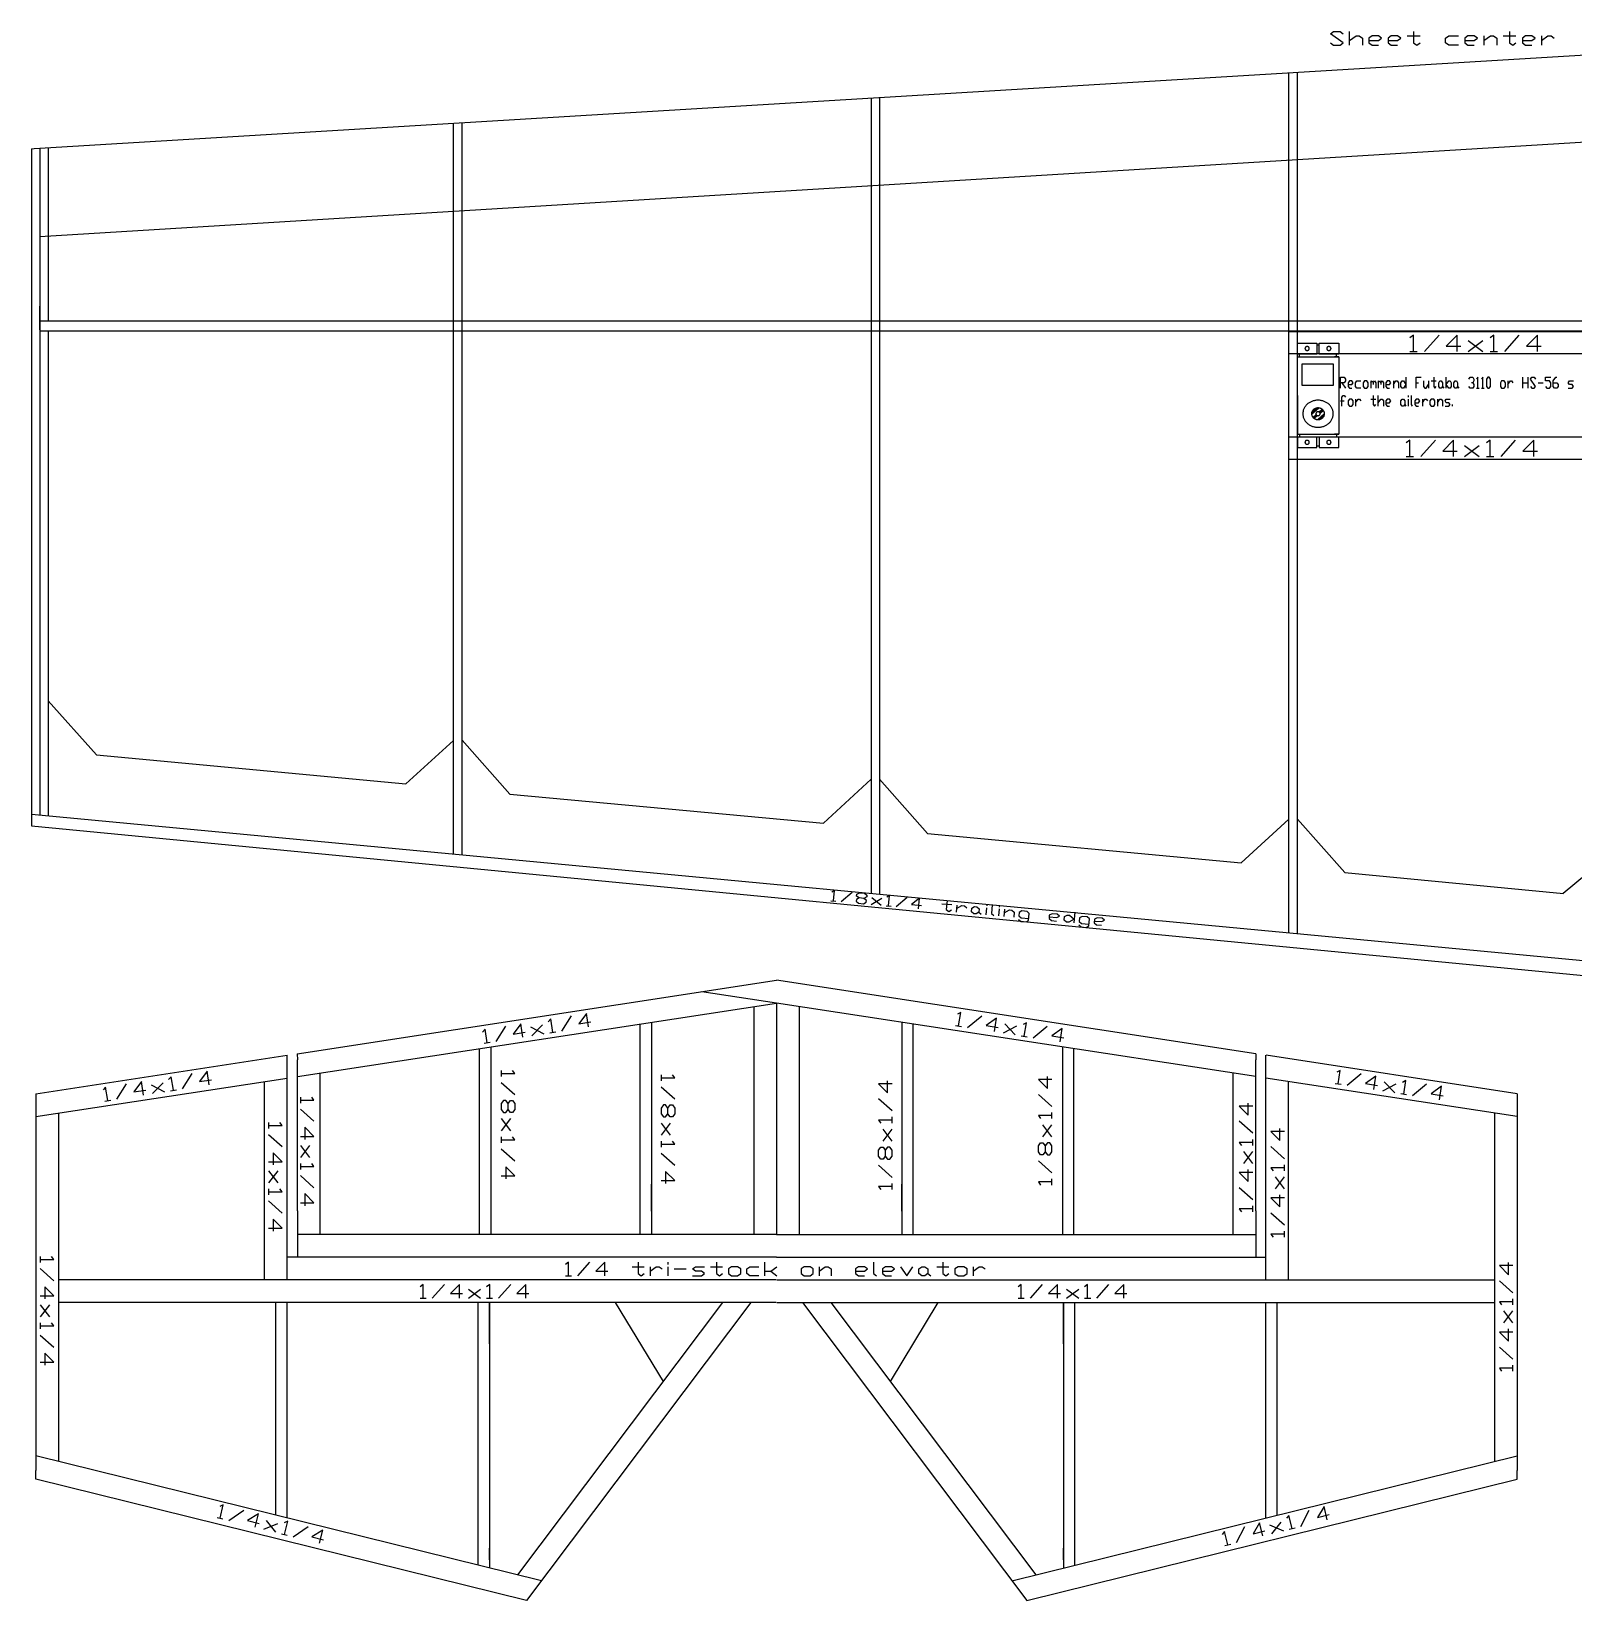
# Model space of a CAD drawing. Extents: x 0.4 to 69.6, y 0 to 36.6.
# Drawn here: x 0.67 to 17.68, y 9.6 to 26.92 of the extents above; entities that cross this region are included whole.
import ezdxf

# ---------------------------------------------------------------- set-up
doc = ezdxf.new("R2010")
doc.units = 0
doc.layers.get('0').update_dxf_attribs({"linetype": 'CONTINUOUS'})
doc.layers.add('LAYER1', color=7, linetype='CONTINUOUS')

msp = doc.modelspace()

# ---------------------------------------------------------------- linework, layer by layer
at = {"color": 7, "linetype": 'CONTINUOUS'}
for p, q in [((0.702, 25.622, 0), (18.155, 26.679, 0)), ((14.543, 19.763, 0), (14.543, 26.46, 0)), ((14.636, 19.763, 0), (14.636, 26.466, 0)), ((9.934, 26.181, 0), (9.934, 19.763, 0)), ((10.027, 26.187, 0), (10.027, 19.763, 0)), ((5.329, 17.839, 0), (5.329, 25.902, 0)), ((5.422, 17.83, 0), (5.422, 25.907, 0)), ((0.765, 25.625, 0), (0.765, 18.269, 0)), ((0.766, 24.653, 0), (18.765, 25.755, 0)), ((0.856, 25.631, 0), (0.856, 23.721, 0)), ((0.672, 25.62, 0), (0.702, 25.622, 0)), ((0.672, 25.62, 0), (0.672, 18.151, 0)), ((0.766, 23.621, 0), (0.766, 23.882, 0)), ((0.766, 23.721, 0), (18.766, 23.721, 0)), ((18.765, 23.608, 0), (0.766, 23.608, 0)), ((0.858, 23.608, 0), (0.858, 18.261, 0)), ((9.934, 23.607, 0), (9.934, 17.404, 0)), ((10.027, 23.607, 0), (10.027, 17.395, 0)), ((14.543, 16.969, 0), (14.543, 23.608, 0)), ((14.636, 16.963, 0), (14.636, 23.608, 0)), ((14.637, 23.475, 0), (14.852, 23.475, 0)), ((14.637, 23.358, 0), (14.637, 23.475, 0)), ((14.852, 23.475, 0), (14.852, 23.358, 0)), ((14.852, 23.456, 0), (14.877, 23.456, 0)), ((14.877, 23.475, 0), (15.092, 23.475, 0)), ((14.877, 23.358, 0), (14.877, 23.475, 0)), ((15.092, 23.475, 0), (15.092, 23.358, 0)), ((14.637, 23.358, 0), (14.852, 23.358, 0)), ((14.637, 23.326, 0), (15.092, 23.326, 0)), ((14.637, 22.899, 0), (14.637, 23.326, 0)), ((14.637, 23.326, 0), (14.685, 23.326, 0)), ((14.661, 23.326, 0), (14.661, 23.358, 0)), ((15.035, 23.243, 0), (14.687, 23.243, 0)), ((14.687, 23.243, 0), (14.687, 23.013, 0)), ((14.877, 23.358, 0), (15.092, 23.358, 0)), ((15.035, 23.013, 0), (15.035, 23.243, 0)), ((15.092, 23.326, 0), (15.044, 23.326, 0)), ((15.068, 23.326, 0), (15.068, 23.358, 0)), ((15.092, 23.326, 0), (15.092, 22.473, 0)), ((14.637, 22.899, 0), (14.637, 22.473, 0)), ((14.687, 23.013, 0), (15.035, 23.013, 0)), ((14.637, 22.473, 0), (15.092, 22.473, 0)), ((14.637, 22.473, 0), (14.685, 22.473, 0)), ((14.637, 22.473, 0), (15.092, 22.473, 0)), ((14.637, 22.441, 0), (14.852, 22.441, 0)), ((14.637, 22.441, 0), (14.637, 22.323, 0)), ((14.661, 22.473, 0), (14.661, 22.441, 0)), ((14.852, 22.323, 0), (14.852, 22.441, 0)), ((14.852, 22.343, 0), (14.877, 22.343, 0)), ((14.877, 22.441, 0), (15.092, 22.441, 0)), ((14.877, 22.441, 0), (14.877, 22.323, 0)), ((15.092, 22.473, 0), (15.044, 22.473, 0)), ((15.068, 22.473, 0), (15.068, 22.441, 0)), ((15.092, 22.323, 0), (15.092, 22.441, 0)), ((14.637, 22.323, 0), (14.852, 22.323, 0)), ((14.877, 22.323, 0), (15.092, 22.323, 0)), ((0.858, 19.53, 0), (1.391, 18.932, 0)), ((5.329, 19.092, 0), (4.802, 18.613, 0)), ((5.422, 19.095, 0), (5.949, 18.501, 0)), ((1.391, 18.932, 0), (4.802, 18.613, 0)), ((9.934, 18.665, 0), (9.408, 18.179, 0)), ((10.027, 18.665, 0), (10.555, 18.066, 0)), ((5.949, 18.501, 0), (9.408, 18.179, 0)), ((0.672, 18.278, 0), (18.765, 16.571, 0)), ((0.672, 18.278, 0), (0.672, 18.151, 0)), ((14.543, 18.224, 0), (14.015, 17.741, 0)), ((14.636, 18.224, 0), (15.161, 17.634, 0)), ((0.672, 18.151, 0), (18.765, 16.405, 0)), ((10.555, 18.066, 0), (14.015, 17.741, 0)), ((18.151, 17.89, 0), (17.567, 17.404, 0)), ((15.161, 17.634, 0), (17.571, 17.405, 0)), ((3.605, 15.634, 0), (8.892, 16.446, 0)), ((8.892, 16.193), (8.069, 16.319)), ((14.178, 15.634, 0), (8.892, 16.446, 0)), ((3.606, 15.385), (8.892, 16.193)), ((8.642, 16.154), (8.642, 13.64)), ((14.178, 15.385), (8.892, 16.193)), ((8.892, 16.193), (8.892, 13.64)), ((9.142, 16.154), (9.142, 13.64)), ((7.387, 13.64, 0), (7.387, 15.962, 0)), ((7.387, 15.826, 0), (7.387, 15.944, 0)), ((7.512, 15.981, 0), (7.512, 13.64, 0)), ((7.512, 15.944, 0), (7.512, 15.826, 0)), ((10.272, 15.981, 0), (10.272, 13.64, 0)), ((10.272, 15.944, 0), (10.272, 15.826, 0)), ((10.397, 13.64, 0), (10.397, 15.962, 0)), ((10.397, 15.826, 0), (10.397, 15.944, 0)), ((0.722, 15.195, 0), (3.492, 15.621, 0)), ((3.494, 15.462, 0), (3.494, 15.621, 0)), ((3.605, 15.634, 0), (3.606, 15.568, 0)), ((5.615, 13.64, 0), (5.615, 15.69, 0)), ((5.615, 15.554, 0), (5.615, 15.682, 0)), ((5.74, 15.709, 0), (5.74, 13.64, 0)), ((5.74, 15.682, 0), (5.74, 15.55, 0)), ((12.044, 15.709, 0), (12.044, 13.64, 0)), ((12.044, 15.682, 0), (12.044, 15.55, 0)), ((12.169, 13.64, 0), (12.169, 15.69, 0)), ((12.169, 15.554, 0), (12.169, 15.682, 0)), ((14.178, 15.634, 0), (14.178, 15.568, 0)), ((14.29, 15.462, 0), (14.29, 15.621, 0)), ((17.062, 15.195, 0), (14.291, 15.621, 0)), ((3.494, 13.14), (3.494, 15.462, 0)), ((3.606, 13.904, 0), (3.606, 15.568, 0)), ((3.606, 15.423, 0), (3.606, 15.423, 0)), ((3.606, 15.423, 0), (3.606, 15.423, 0)), ((3.606, 15.423, 0), (3.606, 15.423, 0)), ((3.856, 13.647), (3.856, 15.423)), ((13.928, 13.647), (13.928, 15.423)), ((14.178, 13.904, 0), (14.178, 15.568, 0)), ((14.178, 15.423, 0), (14.178, 15.423, 0)), ((14.178, 15.423, 0), (14.178, 15.423, 0)), ((14.178, 15.423, 0), (14.178, 15.423, 0)), ((14.29, 13.14), (14.29, 15.462, 0)), ((0.722, 14.942), (3.494, 15.368)), ((3.244, 13.14), (3.244, 15.33)), ((17.062, 14.942), (14.29, 15.368)), ((14.54, 13.14), (14.54, 15.33)), ((0.722, 15.195), (0.722, 15.106)), ((0.722, 15.106, 0), (0.722, 11.036, 0)), ((17.062, 15.195), (17.062, 15.106)), ((17.062, 15.106, 0), (17.062, 11.036, 0)), ((0.972, 14.981), (0.972, 11.139)), ((16.812, 14.981), (16.812, 11.139)), ((5.615, 13.91, 0), (5.615, 14.193, 0)), ((7.387, 13.9, 0), (7.387, 14.193, 0)), ((7.512, 13.9, 0), (7.512, 14.195, 0)), ((10.272, 13.9, 0), (10.272, 14.195, 0)), ((10.397, 13.9, 0), (10.397, 14.193, 0)), ((12.169, 13.91, 0), (12.169, 14.193, 0)), ((3.606, 13.904, 0), (3.606, 13.39, 0)), ((14.178, 13.904, 0), (14.178, 13.39, 0)), ((8.892, 13.64), (3.606, 13.64)), ((7.512, 13.64, 0), (7.387, 13.64, 0)), ((8.892, 13.64), (14.178, 13.64)), ((10.272, 13.64, 0), (10.397, 13.64, 0)), ((3.606, 13.39), (3.494, 13.39)), ((8.892, 13.39), (3.606, 13.39, 0)), ((8.892, 13.39), (14.178, 13.39, 0)), ((14.178, 13.39), (14.29, 13.39)), ((8.888, 13.14, 0), (0.972, 13.14, 0)), ((8.896, 13.14, 0), (16.812, 13.14, 0)), ((8.888, 12.89, 0), (0.972, 12.89, 0)), ((3.369, 10.545), (3.369, 12.89)), ((3.494, 10.514, 0), (3.494, 12.89)), ((5.6, 9.992, 0), (5.6, 12.89, 0)), ((5.6, 12.883, 0), (5.6, 12.883, 0)), ((5.6, 12.883, 0), (5.6, 12.883, 0)), ((5.6, 12.883, 0), (5.6, 12.883, 0)), ((5.725, 12.89, 0), (5.725, 9.961, 0)), ((5.725, 12.435, 0), (5.725, 12.883, 0)), ((8.294, 12.89), (6.033, 9.885)), ((8.606, 12.89, 0), (6.133, 9.602, 0)), ((7.113, 12.89), (7.639, 12.019)), ((8.896, 12.89, 0), (16.812, 12.89, 0)), ((9.177, 12.89, 0), (11.651, 9.602, 0)), ((9.49, 12.89), (11.751, 9.885)), ((10.671, 12.89), (10.145, 12.019)), ((12.058, 12.89, 0), (12.058, 9.961, 0)), ((12.058, 12.435, 0), (12.058, 12.883, 0)), ((12.183, 9.992, 0), (12.183, 12.89, 0)), ((12.183, 12.883, 0), (12.183, 12.883, 0)), ((12.183, 12.883, 0), (12.183, 12.883, 0)), ((12.183, 12.883, 0), (12.183, 12.883, 0)), ((14.29, 10.514, 0), (14.29, 12.89)), ((14.415, 10.545), (14.415, 12.89)), ((6.297, 9.82), (0.722, 11.201)), ((11.487, 9.82), (17.062, 11.201)), ((0.722, 10.943, 0), (0.722, 11.036, 0)), ((6.133, 9.602, 0), (0.722, 10.943, 0)), ((11.651, 9.602, 0), (17.062, 10.943, 0)), ((17.062, 10.943, 0), (17.062, 11.036, 0)), ((5.6, 10.053, 0), (5.6, 10.179, 0)), ((5.725, 10.053, 0), (5.725, 10.182, 0)), ((12.058, 10.053, 0), (12.058, 10.182, 0)), ((12.183, 10.053, 0), (12.183, 10.179, 0))]:
    msp.add_line(p, q, dxfattribs=at)
at = {"linetype": 'BYBLOCK', "flags": 128}
for points in [[(15.001, 26.79), (15.036, 26.765), (15.107, 26.765), (15.142, 26.79), (15.001, 26.89), (15.036, 26.915), (15.107, 26.915), (15.142, 26.89)], [(15.213, 26.765), (15.213, 26.915)], [(15.213, 26.815), (15.283, 26.865), (15.318, 26.865), (15.354, 26.84), (15.354, 26.765)], [(15.424, 26.815), (15.53, 26.815), (15.565, 26.84), (15.53, 26.865), (15.46, 26.865), (15.424, 26.84), (15.424, 26.79), (15.46, 26.765), (15.53, 26.765)], [(15.636, 26.815), (15.742, 26.815), (15.777, 26.84), (15.742, 26.865), (15.671, 26.865), (15.636, 26.84), (15.636, 26.79), (15.671, 26.765), (15.742, 26.765)], [(15.848, 26.865), (15.989, 26.865)], [(15.918, 26.915), (15.918, 26.79), (15.953, 26.765), (15.989, 26.79)], [(16.412, 26.765), (16.306, 26.765), (16.271, 26.79), (16.271, 26.84), (16.306, 26.865), (16.412, 26.865)], [(16.483, 26.815), (16.588, 26.815), (16.624, 26.84), (16.588, 26.865), (16.518, 26.865), (16.483, 26.84), (16.483, 26.79), (16.518, 26.765), (16.588, 26.765)], [(16.694, 26.865), (16.694, 26.765)], [(16.694, 26.815), (16.765, 26.865), (16.8, 26.865), (16.835, 26.84), (16.835, 26.765)], [(16.906, 26.865), (17.047, 26.865)], [(16.976, 26.915), (16.976, 26.79), (17.012, 26.765), (17.047, 26.79)], [(17.118, 26.815), (17.223, 26.815), (17.259, 26.84), (17.223, 26.865), (17.153, 26.865), (17.118, 26.84), (17.118, 26.79), (17.153, 26.765), (17.223, 26.765)], [(17.329, 26.865), (17.329, 26.765)], [(17.329, 26.815), (17.4, 26.865), (17.435, 26.865), (17.47, 26.84)], [(15.917, 23.383), (15.917, 23.565), (15.877, 23.534)], [(16.038, 23.383), (16.199, 23.565)], [(16.4, 23.383), (16.4, 23.565), (16.279, 23.444), (16.44, 23.444)], [(16.803, 23.383), (16.803, 23.565), (16.762, 23.534)], [(16.923, 23.383), (17.084, 23.565)], [(17.285, 23.383), (17.285, 23.565), (17.165, 23.444), (17.326, 23.444)], [(15.877, 23.383), (15.958, 23.383)], [(16.521, 23.504), (16.682, 23.383)], [(16.521, 23.383), (16.682, 23.504)], [(16.762, 23.383), (16.843, 23.383)], [(15.113, 22.979), (15.113, 23.099), (15.154, 23.099), (15.168, 23.079), (15.168, 23.059), (15.154, 23.039), (15.113, 23.039)], [(15.127, 23.039), (15.168, 22.979)], [(15.196, 23.019), (15.238, 23.019), (15.251, 23.039), (15.238, 23.059), (15.21, 23.059), (15.196, 23.039), (15.196, 22.999), (15.21, 22.979), (15.238, 22.979)], [(15.335, 22.979), (15.293, 22.979), (15.279, 22.999), (15.279, 23.039), (15.293, 23.059), (15.335, 23.059)], [(15.376, 22.979), (15.404, 22.979), (15.418, 22.999), (15.418, 23.039), (15.404, 23.059), (15.376, 23.059), (15.363, 23.039), (15.363, 22.999), (15.376, 22.979)], [(15.446, 23.059), (15.446, 22.979)], [(15.446, 23.039), (15.46, 23.059), (15.474, 23.039), (15.474, 23.019)], [(15.474, 23.039), (15.487, 23.059), (15.501, 23.039), (15.501, 22.979)], [(15.529, 23.059), (15.529, 22.979)], [(15.529, 23.039), (15.543, 23.059), (15.557, 23.039), (15.557, 23.019)], [(15.557, 23.039), (15.571, 23.059), (15.585, 23.039), (15.585, 22.979)], [(15.612, 23.019), (15.654, 23.019), (15.668, 23.039), (15.654, 23.059), (15.626, 23.059), (15.612, 23.039), (15.612, 22.999), (15.626, 22.979), (15.654, 22.979)], [(15.696, 23.059), (15.696, 22.979)], [(15.696, 23.019), (15.723, 23.059), (15.737, 23.059), (15.751, 23.039), (15.751, 22.979)], [(15.834, 23.019), (15.807, 22.979), (15.793, 22.979), (15.779, 22.999), (15.779, 23.039), (15.793, 23.059), (15.807, 23.059), (15.834, 23.019)], [(15.834, 23.099), (15.834, 22.979)], [(15.946, 22.979), (15.946, 23.099), (16.001, 23.099)], [(15.946, 23.039), (15.973, 23.039)], [(16.029, 23.059), (16.029, 22.999), (16.043, 22.979), (16.057, 22.979), (16.084, 23.019)], [(16.084, 23.059), (16.084, 22.979)], [(16.112, 23.059), (16.168, 23.059)], [(16.14, 23.099), (16.14, 22.999), (16.154, 22.979), (16.168, 22.999)], [(16.237, 22.999), (16.223, 22.979), (16.209, 22.979), (16.195, 22.999), (16.195, 23.039), (16.209, 23.059), (16.223, 23.059), (16.237, 23.039), (16.237, 22.999), (16.251, 22.979)], [(16.279, 22.979), (16.279, 23.099)], [(16.279, 23.019), (16.306, 23.059), (16.32, 23.059), (16.334, 23.039), (16.334, 22.999), (16.32, 22.979), (16.306, 22.979), (16.279, 23.019)], [(16.404, 22.999), (16.39, 22.979), (16.376, 22.979), (16.362, 22.999), (16.362, 23.039), (16.376, 23.059), (16.39, 23.059), (16.404, 23.039), (16.404, 22.999), (16.417, 22.979)], [(16.529, 23.079), (16.542, 23.099), (16.57, 23.099), (16.584, 23.079), (16.584, 23.059), (16.57, 23.039), (16.556, 23.039)], [(16.57, 23.039), (16.584, 23.019), (16.584, 22.999), (16.57, 22.979), (16.542, 22.979), (16.529, 22.999)], [(16.626, 22.979), (16.626, 23.099), (16.612, 23.079)], [(16.681, 22.979), (16.681, 23.099), (16.667, 23.079)], [(16.737, 22.979), (16.751, 22.979), (16.765, 22.999), (16.765, 23.079), (16.751, 23.099), (16.737, 23.099), (16.723, 23.079), (16.723, 22.999), (16.737, 22.979)], [(16.889, 22.979), (16.917, 22.979), (16.931, 22.999), (16.931, 23.039), (16.917, 23.059), (16.889, 23.059), (16.876, 23.039), (16.876, 22.999), (16.889, 22.979)], [(16.959, 23.059), (16.959, 22.979)], [(16.959, 23.019), (16.987, 23.059), (17, 23.059), (17.014, 23.039)], [(17.125, 22.979), (17.125, 23.099)], [(17.125, 23.039), (17.181, 23.039)], [(17.181, 22.979), (17.181, 23.099)], [(17.209, 22.999), (17.223, 22.979), (17.25, 22.979), (17.264, 22.999), (17.209, 23.079), (17.223, 23.099), (17.25, 23.099), (17.264, 23.079)], [(17.292, 23.039), (17.348, 23.039)], [(17.375, 22.999), (17.389, 22.979), (17.417, 22.979), (17.431, 22.999), (17.431, 23.039), (17.417, 23.059), (17.375, 23.059), (17.375, 23.099), (17.431, 23.099)], [(17.459, 23.039), (17.5, 23.039), (17.514, 23.019), (17.514, 22.999), (17.5, 22.979), (17.472, 22.979), (17.459, 22.999), (17.459, 23.059), (17.486, 23.099), (17.5, 23.099)], [(17.625, 22.979), (17.667, 22.979), (17.681, 22.999), (17.667, 23.019), (17.639, 23.019), (17.625, 23.039), (17.639, 23.059), (17.681, 23.059)], [(15.127, 22.779), (15.127, 22.879), (15.14, 22.899), (15.154, 22.899), (15.168, 22.879)], [(15.21, 22.779), (15.238, 22.779), (15.251, 22.799), (15.251, 22.839), (15.238, 22.859), (15.21, 22.859), (15.196, 22.839), (15.196, 22.799), (15.21, 22.779)], [(15.279, 22.859), (15.279, 22.779)], [(15.279, 22.819), (15.307, 22.859), (15.321, 22.859), (15.335, 22.839)], [(15.446, 22.859), (15.501, 22.859)], [(15.474, 22.899), (15.474, 22.799), (15.487, 22.779), (15.501, 22.799)], [(15.529, 22.779), (15.529, 22.899)], [(15.529, 22.819), (15.557, 22.859), (15.571, 22.859), (15.585, 22.839), (15.585, 22.779)], [(15.612, 22.819), (15.654, 22.819), (15.668, 22.839), (15.654, 22.859), (15.626, 22.859), (15.612, 22.839), (15.612, 22.799), (15.626, 22.779), (15.654, 22.779)], [(15.821, 22.799), (15.807, 22.779), (15.793, 22.779), (15.779, 22.799), (15.779, 22.839), (15.793, 22.859), (15.807, 22.859), (15.821, 22.839), (15.821, 22.799), (15.834, 22.779)], [(15.862, 22.879), (15.862, 22.899)], [(15.862, 22.779), (15.862, 22.859)], [(15.89, 22.899), (15.89, 22.799), (15.904, 22.779)], [(15.932, 22.819), (15.973, 22.819), (15.987, 22.839), (15.973, 22.859), (15.946, 22.859), (15.932, 22.839), (15.932, 22.799), (15.946, 22.779), (15.973, 22.779)], [(16.015, 22.859), (16.015, 22.779)], [(16.015, 22.819), (16.043, 22.859), (16.057, 22.859), (16.07, 22.839)], [(16.112, 22.779), (16.14, 22.779), (16.154, 22.799), (16.154, 22.839), (16.14, 22.859), (16.112, 22.859), (16.098, 22.839), (16.098, 22.799), (16.112, 22.779)], [(16.182, 22.859), (16.182, 22.779)], [(16.182, 22.819), (16.209, 22.859), (16.223, 22.859), (16.237, 22.839), (16.237, 22.779)], [(16.265, 22.779), (16.306, 22.779), (16.32, 22.799), (16.306, 22.819), (16.279, 22.819), (16.265, 22.839), (16.279, 22.859), (16.32, 22.859)], [(16.612, 22.979), (16.64, 22.979)], [(16.667, 22.979), (16.695, 22.979)], [(15.113, 22.839), (15.154, 22.839)], [(16.348, 22.779), (16.348, 22.799)], [(15.877, 22.224), (15.877, 22.405), (15.837, 22.375)], [(15.998, 22.224), (16.159, 22.405)], [(16.36, 22.224), (16.36, 22.405), (16.239, 22.284), (16.4, 22.284)], [(16.481, 22.345), (16.642, 22.224)], [(16.481, 22.224), (16.642, 22.345)], [(16.763, 22.224), (16.763, 22.405), (16.722, 22.375)], [(16.883, 22.224), (17.044, 22.405)], [(17.245, 22.224), (17.245, 22.405), (17.125, 22.284), (17.286, 22.284)], [(15.837, 22.224), (15.918, 22.224)], [(16.722, 22.224), (16.803, 22.224)], [(9.492, 17.324), (9.547, 17.319)], [(9.52, 17.321), (9.53, 17.437), (9.501, 17.42)], [(9.603, 17.314), (9.724, 17.42)], [(9.801, 17.354), (9.772, 17.337), (9.77, 17.318), (9.796, 17.296)], [(9.796, 17.296), (9.851, 17.291), (9.881, 17.308), (9.882, 17.327), (9.856, 17.349), (9.801, 17.354), (9.775, 17.376), (9.777, 17.395), (9.806, 17.412), (9.862, 17.407), (9.888, 17.385), (9.886, 17.366), (9.856, 17.349)], [(9.934, 17.284), (10.052, 17.351)], [(9.941, 17.361), (10.045, 17.274)], [(10.127, 17.266), (10.138, 17.382), (10.109, 17.365)], [(10.21, 17.259), (10.331, 17.365)], [(10.459, 17.236), (10.469, 17.352), (10.38, 17.282), (10.49, 17.272)], [(10.773, 17.325), (10.764, 17.228), (10.79, 17.206), (10.82, 17.223)], [(10.1, 17.269), (10.155, 17.264)], [(10.714, 17.291), (10.825, 17.281)], [(10.88, 17.276), (10.873, 17.199)], [(10.877, 17.237), (10.935, 17.271), (10.963, 17.269), (10.989, 17.247)], [(11.124, 17.196), (11.094, 17.179), (11.067, 17.181), (11.041, 17.203), (11.044, 17.242), (11.074, 17.259), (11.101, 17.256), (11.127, 17.234), (11.124, 17.196), (11.149, 17.174)], [(11.205, 17.169), (11.212, 17.246)], [(11.213, 17.266), (11.215, 17.285)], [(11.27, 17.28), (11.262, 17.183), (11.288, 17.161)], [(11.343, 17.156), (11.35, 17.234)], [(11.352, 17.253), (11.353, 17.272)], [(11.405, 17.229), (11.398, 17.151)], [(11.402, 17.19), (11.46, 17.224), (11.488, 17.221), (11.514, 17.199), (11.509, 17.141)], [(11.562, 17.117), (11.588, 17.095), (11.643, 17.09), (11.672, 17.107), (11.679, 17.184), (11.654, 17.206), (11.598, 17.211), (11.569, 17.194), (11.565, 17.156), (11.591, 17.134), (11.674, 17.126)], [(11.899, 17.145), (11.982, 17.138), (12.011, 17.154), (11.985, 17.176), (11.93, 17.181), (11.9, 17.164), (11.897, 17.126), (11.923, 17.104), (11.978, 17.099)], [(12.175, 17.12), (12.116, 17.086), (12.089, 17.089), (12.063, 17.111), (12.066, 17.149), (12.096, 17.166), (12.123, 17.164), (12.175, 17.12)], [(12.182, 17.197), (12.171, 17.081)], [(12.225, 17.057), (12.251, 17.035), (12.306, 17.03), (12.335, 17.047), (12.342, 17.124), (12.317, 17.146), (12.261, 17.151), (12.232, 17.134), (12.228, 17.096), (12.254, 17.074), (12.337, 17.066)], [(12.396, 17.1), (12.479, 17.093), (12.508, 17.109), (12.482, 17.131), (12.427, 17.136), (12.398, 17.119), (12.394, 17.081), (12.42, 17.059), (12.475, 17.054)], [(5.798, 15.772), (5.906, 15.941)], [(6.094, 15.819), (6.071, 15.967), (5.988, 15.853), (6.119, 15.873)], [(6.177, 15.933), (6.324, 15.855)], [(6.193, 15.834), (6.309, 15.954)], [(6.423, 15.87), (6.4, 16.019), (6.371, 15.989)], [(6.522, 15.886), (6.63, 16.055)], [(6.818, 15.932), (6.794, 16.081), (6.711, 15.966), (6.843, 15.987)], [(10.867, 15.948), (10.933, 15.938)], [(10.9, 15.943), (10.924, 16.091), (10.887, 16.072)], [(10.999, 15.927), (11.154, 16.055)], [(11.295, 15.881), (11.318, 16.029), (11.204, 15.946), (11.336, 15.925)], [(11.394, 15.865), (11.541, 15.943)], [(11.409, 15.964), (11.525, 15.845)], [(11.624, 15.829), (11.647, 15.977), (11.61, 15.958)], [(11.722, 15.813), (11.877, 15.941)], [(5.699, 15.757), (5.676, 15.905), (5.647, 15.875)], [(5.667, 15.751), (5.732, 15.762)], [(6.39, 15.865), (6.456, 15.876)], [(11.591, 15.834), (11.657, 15.824)], [(12.018, 15.767), (12.042, 15.915), (11.928, 15.832), (12.059, 15.811)], [(2.337, 15.247), (2.445, 15.416)], [(2.633, 15.294), (2.61, 15.442), (2.526, 15.328), (2.658, 15.349)], [(5.855, 15.452), (5.855, 15.386)], [(5.855, 15.419), (6.005, 15.419), (5.98, 15.452)], [(15.085, 15.304), (15.108, 15.452), (15.072, 15.433)], [(15.184, 15.289), (15.339, 15.416)], [(1.515, 15.118), (1.491, 15.266), (1.462, 15.236)], [(1.613, 15.134), (1.722, 15.302)], [(1.909, 15.18), (1.886, 15.328), (1.803, 15.214), (1.934, 15.235)], [(1.992, 15.294), (2.14, 15.216)], [(2.008, 15.196), (2.124, 15.315)], [(2.238, 15.232), (2.215, 15.38), (2.186, 15.35)], [(2.205, 15.227), (2.271, 15.237)], [(5.855, 15.319), (6.005, 15.186)], [(7.618, 15.404), (7.618, 15.337)], [(7.618, 15.37), (7.768, 15.37), (7.743, 15.404)], [(7.618, 15.27), (7.768, 15.137)], [(10.166, 15.304), (10.016, 15.304), (10.116, 15.204), (10.116, 15.337)], [(11.929, 15.352), (11.779, 15.352), (11.879, 15.253), (11.879, 15.386)], [(15.052, 15.309), (15.118, 15.299)], [(15.48, 15.242), (15.503, 15.39), (15.389, 15.307), (15.52, 15.286)], [(15.578, 15.227), (15.725, 15.305)], [(15.594, 15.325), (15.71, 15.206)], [(15.809, 15.19), (15.832, 15.339), (15.795, 15.319)], [(15.907, 15.175), (16.062, 15.302)], [(16.203, 15.128), (16.227, 15.277), (16.112, 15.193), (16.244, 15.173)], [(1.482, 15.113), (1.548, 15.123)], [(3.639, 15.157), (3.639, 15.091)], [(3.639, 15.124), (3.789, 15.124), (3.764, 15.157)], [(5.855, 15.086), (5.855, 15.02), (5.88, 14.986), (5.905, 14.986), (5.93, 15.02), (5.93, 15.086), (5.955, 15.119), (5.98, 15.119), (6.005, 15.086), (6.005, 15.02), (5.98, 14.986), (5.955, 14.986), (5.93, 15.02)], [(5.93, 15.086), (5.905, 15.119), (5.88, 15.119), (5.855, 15.086)], [(7.618, 15.037), (7.618, 14.971), (7.643, 14.938), (7.668, 14.938), (7.693, 14.971), (7.693, 15.037), (7.718, 15.071), (7.743, 15.071), (7.768, 15.037), (7.768, 14.971), (7.743, 14.938), (7.718, 14.938), (7.693, 14.971)], [(7.693, 15.037), (7.668, 15.071), (7.643, 15.071), (7.618, 15.037)], [(10.166, 15.004), (10.016, 15.137)], [(11.929, 15.053), (11.779, 15.186)], [(14.145, 15.057), (13.995, 15.057), (14.095, 14.957), (14.095, 15.091)], [(15.776, 15.196), (15.841, 15.185)], [(3.639, 15.024), (3.789, 14.891)], [(5.955, 14.92), (5.855, 14.786)], [(5.855, 14.92), (5.955, 14.786)], [(10.166, 14.904), (10.016, 14.904), (10.041, 14.871)], [(10.166, 14.871), (10.166, 14.938)], [(11.929, 14.953), (11.779, 14.953), (11.804, 14.92)], [(11.929, 14.92), (11.929, 14.986)], [(14.145, 14.758), (13.995, 14.891)], [(3.289, 14.877), (3.289, 14.811)], [(3.289, 14.844), (3.439, 14.844), (3.414, 14.877)], [(3.289, 14.744), (3.439, 14.611)], [(3.639, 14.724), (3.789, 14.724), (3.689, 14.824), (3.689, 14.691)], [(5.855, 14.72), (5.855, 14.653)], [(5.855, 14.687), (6.005, 14.687), (5.98, 14.72)], [(7.718, 14.871), (7.618, 14.738)], [(7.618, 14.871), (7.718, 14.738)], [(10.066, 14.671), (10.166, 14.804)], [(10.166, 14.671), (10.066, 14.804)], [(11.829, 14.72), (11.929, 14.853)], [(11.929, 14.72), (11.829, 14.853)], [(14.494, 14.777), (14.344, 14.777), (14.444, 14.677), (14.444, 14.811)], [(3.289, 14.444), (3.439, 14.444), (3.339, 14.544), (3.339, 14.411)], [(3.739, 14.624), (3.639, 14.491)], [(3.639, 14.624), (3.739, 14.491)], [(5.855, 14.587), (6.005, 14.454)], [(7.618, 14.671), (7.618, 14.605)], [(7.618, 14.638), (7.768, 14.638), (7.743, 14.671)], [(10.166, 14.505), (10.166, 14.571), (10.141, 14.605), (10.116, 14.605), (10.091, 14.571), (10.091, 14.505), (10.066, 14.471), (10.041, 14.471), (10.016, 14.505), (10.016, 14.571), (10.041, 14.605), (10.066, 14.605), (10.091, 14.571)], [(11.929, 14.553), (11.929, 14.62), (11.904, 14.653), (11.879, 14.653), (11.854, 14.62), (11.854, 14.553), (11.829, 14.52), (11.804, 14.52), (11.779, 14.553), (11.779, 14.62), (11.804, 14.653), (11.829, 14.653), (11.854, 14.62)], [(11.854, 14.553), (11.879, 14.52), (11.904, 14.52), (11.929, 14.553)], [(14.145, 14.658), (13.995, 14.658), (14.02, 14.624)], [(14.045, 14.425), (14.145, 14.558)], [(14.145, 14.425), (14.045, 14.558)], [(14.145, 14.624), (14.145, 14.691)], [(14.494, 14.478), (14.344, 14.611)], [(3.639, 14.425), (3.639, 14.358)], [(3.639, 14.391), (3.789, 14.391), (3.764, 14.425)], [(5.855, 14.287), (6.005, 14.287), (5.905, 14.387), (5.905, 14.254)], [(7.618, 14.538), (7.768, 14.405)], [(10.166, 14.272), (10.016, 14.405)], [(10.091, 14.505), (10.116, 14.471), (10.141, 14.471), (10.166, 14.505)], [(11.929, 14.32), (11.779, 14.454)], [(14.494, 14.378), (14.344, 14.378), (14.369, 14.345)], [(14.494, 14.345), (14.494, 14.411)], [(3.389, 14.345), (3.289, 14.211)], [(3.289, 14.345), (3.389, 14.211)], [(3.639, 14.292), (3.789, 14.158)], [(7.618, 14.238), (7.768, 14.238), (7.668, 14.338), (7.668, 14.205)], [(10.166, 14.138), (10.166, 14.205)], [(11.929, 14.221), (11.779, 14.221), (11.804, 14.187)], [(11.929, 14.187), (11.929, 14.254)], [(14.145, 14.325), (13.995, 14.325), (14.095, 14.225), (14.095, 14.358)], [(14.394, 14.145), (14.494, 14.278)], [(14.494, 14.145), (14.394, 14.278)], [(3.289, 14.145), (3.289, 14.078)], [(3.289, 14.112), (3.439, 14.112), (3.414, 14.145)], [(3.639, 13.992), (3.789, 13.992), (3.689, 14.092), (3.689, 13.959)], [(10.166, 14.172), (10.016, 14.172), (10.041, 14.138)], [(14.145, 14.025), (13.995, 14.158)], [(14.494, 14.045), (14.344, 14.045), (14.444, 13.945), (14.444, 14.078)], [(3.289, 14.012), (3.439, 13.878)], [(14.145, 13.925), (13.995, 13.925), (14.02, 13.892)], [(14.145, 13.892), (14.145, 13.959)], [(14.494, 13.745), (14.344, 13.878)], [(3.289, 13.712), (3.439, 13.712), (3.339, 13.812), (3.339, 13.679)], [(14.494, 13.612), (14.494, 13.679)], [(14.494, 13.645), (14.344, 13.645), (14.369, 13.612)], [(0.77, 13.398), (0.77, 13.331)], [(0.77, 13.364), (0.92, 13.364), (0.895, 13.398)], [(6.598, 13.186), (6.598, 13.336), (6.565, 13.311)], [(6.698, 13.186), (6.831, 13.336)], [(6.997, 13.186), (6.997, 13.336), (6.898, 13.236), (7.031, 13.236)], [(7.364, 13.336), (7.364, 13.211), (7.397, 13.186), (7.43, 13.211)], [(7.697, 13.311), (7.697, 13.336)], [(8.229, 13.336), (8.229, 13.211), (8.263, 13.186), (8.296, 13.211)], [(8.762, 13.186), (8.762, 13.336)], [(9.961, 13.336), (9.961, 13.211), (9.994, 13.186)], [(10.726, 13.336), (10.726, 13.211), (10.76, 13.186), (10.793, 13.211)], [(0.77, 13.265), (0.92, 13.131)], [(6.565, 13.186), (6.631, 13.186)], [(7.297, 13.286), (7.43, 13.286)], [(7.497, 13.286), (7.497, 13.186)], [(7.497, 13.236), (7.563, 13.286), (7.597, 13.286), (7.63, 13.261)], [(7.697, 13.186), (7.697, 13.286)], [(7.763, 13.261), (7.896, 13.261)], [(7.963, 13.186), (8.063, 13.186), (8.096, 13.211), (8.063, 13.236), (7.996, 13.236), (7.963, 13.261), (7.996, 13.286), (8.096, 13.286)], [(8.163, 13.286), (8.296, 13.286)], [(8.396, 13.186), (8.462, 13.186), (8.496, 13.211), (8.496, 13.261), (8.462, 13.286), (8.396, 13.286), (8.362, 13.261), (8.362, 13.211), (8.396, 13.186)], [(8.695, 13.186), (8.596, 13.186), (8.562, 13.211), (8.562, 13.261), (8.596, 13.286), (8.695, 13.286)], [(8.762, 13.236), (8.829, 13.236), (8.895, 13.286)], [(8.829, 13.236), (8.895, 13.186)], [(9.195, 13.186), (9.261, 13.186), (9.295, 13.211), (9.295, 13.261), (9.261, 13.286), (9.195, 13.286), (9.162, 13.261), (9.162, 13.211), (9.195, 13.186)], [(9.361, 13.286), (9.361, 13.186)], [(9.361, 13.236), (9.428, 13.286), (9.461, 13.286), (9.494, 13.261), (9.494, 13.186)], [(9.761, 13.236), (9.861, 13.236), (9.894, 13.261), (9.861, 13.286), (9.794, 13.286), (9.761, 13.261), (9.761, 13.211), (9.794, 13.186), (9.861, 13.186)], [(10.06, 13.236), (10.16, 13.236), (10.194, 13.261), (10.16, 13.286), (10.094, 13.286), (10.06, 13.261), (10.06, 13.211), (10.094, 13.186), (10.16, 13.186)], [(10.26, 13.286), (10.327, 13.186), (10.393, 13.286)], [(10.56, 13.211), (10.527, 13.186), (10.493, 13.186), (10.46, 13.211), (10.46, 13.261), (10.493, 13.286), (10.527, 13.286), (10.56, 13.261), (10.56, 13.211), (10.593, 13.186)], [(10.66, 13.286), (10.793, 13.286)], [(10.893, 13.186), (10.959, 13.186), (10.993, 13.211), (10.993, 13.261), (10.959, 13.286), (10.893, 13.286), (10.859, 13.261), (10.859, 13.211), (10.893, 13.186)], [(11.059, 13.286), (11.059, 13.186)], [(11.059, 13.236), (11.126, 13.286), (11.159, 13.286), (11.192, 13.261)], [(17.014, 13.298), (16.864, 13.298), (16.964, 13.198), (16.964, 13.331)], [(0.77, 12.965), (0.92, 12.965), (0.82, 13.065), (0.82, 12.932)], [(4.994, 12.94), (4.994, 13.09), (4.961, 13.065)], [(5.094, 12.94), (5.227, 13.09)], [(5.394, 12.94), (5.394, 13.09), (5.294, 12.99), (5.427, 12.99)], [(5.494, 13.04), (5.627, 12.94)], [(5.494, 12.94), (5.627, 13.04)], [(5.727, 12.94), (5.727, 13.09), (5.693, 13.065)], [(5.826, 12.94), (5.96, 13.09)], [(6.126, 12.94), (6.126, 13.09), (6.026, 12.99), (6.159, 12.99)], [(11.591, 12.94), (11.591, 13.09), (11.558, 13.065)], [(11.691, 12.94), (11.824, 13.09)], [(11.99, 12.94), (11.99, 13.09), (11.891, 12.99), (12.024, 12.99)], [(12.09, 13.04), (12.224, 12.94)], [(12.09, 12.94), (12.224, 13.04)], [(12.323, 12.94), (12.323, 13.09), (12.29, 13.065)], [(12.423, 12.94), (12.556, 13.09)], [(12.723, 12.94), (12.723, 13.09), (12.623, 12.99), (12.756, 12.99)], [(17.014, 12.998), (16.864, 13.131)], [(0.87, 12.865), (0.77, 12.732)], [(0.77, 12.865), (0.87, 12.732)], [(4.961, 12.94), (5.027, 12.94)], [(5.693, 12.94), (5.76, 12.94)], [(11.558, 12.94), (11.624, 12.94)], [(12.29, 12.94), (12.357, 12.94)], [(17.014, 12.898), (16.864, 12.898), (16.889, 12.865)], [(17.014, 12.865), (17.014, 12.932)], [(0.77, 12.665), (0.77, 12.599)], [(0.77, 12.632), (0.92, 12.632), (0.895, 12.665)], [(16.914, 12.665), (17.014, 12.798)], [(17.014, 12.665), (16.914, 12.798)], [(0.77, 12.532), (0.92, 12.399)], [(17.014, 12.565), (16.864, 12.565), (16.964, 12.466), (16.964, 12.599)], [(0.77, 12.232), (0.92, 12.232), (0.82, 12.332), (0.82, 12.199)], [(17.014, 12.266), (16.864, 12.399)], [(17.014, 12.166), (16.864, 12.166), (16.889, 12.133)], [(17.014, 12.133), (17.014, 12.199)], [(2.753, 10.511), (2.789, 10.657), (2.751, 10.641)], [(2.849, 10.487), (3.015, 10.599)], [(14.676, 10.421), (14.768, 10.599)], [(14.966, 10.495), (14.93, 10.64), (14.857, 10.519), (14.986, 10.552)], [(2.72, 10.519), (2.785, 10.503)], [(3.14, 10.413), (3.177, 10.559), (3.055, 10.486), (3.185, 10.454)], [(3.237, 10.389), (3.39, 10.453)], [(3.261, 10.486), (3.366, 10.356)], [(3.463, 10.332), (3.5, 10.477), (3.461, 10.461)], [(3.56, 10.307), (3.725, 10.42)], [(13.966, 10.242), (14.058, 10.42)], [(14.256, 10.315), (14.22, 10.461), (14.147, 10.339), (14.276, 10.372)], [(14.329, 10.437), (14.482, 10.372)], [(14.353, 10.34), (14.458, 10.469)], [(14.579, 10.397), (14.542, 10.542), (14.516, 10.51)], [(14.547, 10.389), (14.611, 10.405)], [(3.43, 10.34), (3.495, 10.323)], [(3.85, 10.234), (3.887, 10.379), (3.765, 10.306), (3.895, 10.274)], [(13.869, 10.217), (13.832, 10.363), (13.806, 10.33)], [(13.837, 10.209), (13.901, 10.225)]]:
    msp.add_lwpolyline(points, dxfattribs=at)
at = {"color": 7, "linetype": 'CONTINUOUS'}
for points in [[(14.543, 23.606), (22.989, 23.606), (22.989, 23.359), (14.543, 23.359)], [(14.543, 22.441), (22.989, 22.441), (22.989, 22.191), (14.543, 22.191)]]:
    msp.add_lwpolyline(points, close=True, dxfattribs=at)
at = {"layer": 'LAYER1', "color": 7, "linetype": 'CONTINUOUS', "ltscale": 0.532292, "extrusion": (0, 0, -1)}
for p, q in [((14.865, 22.761, 0), (14.792, 22.696, 0)), ((14.854, 22.76, 0), (14.793, 22.706, 0)), ((14.874, 22.76, 0), (14.793, 22.688, 0)), ((14.841, 22.757, 0), (14.796, 22.718, 0)), ((14.842, 22.688, 0), (14.808, 22.657, 0)), ((14.846, 22.682, 0), (14.813, 22.652, 0)), ((14.936, 22.7, 0), (14.861, 22.633, 0)), ((14.936, 22.691, 0), (14.871, 22.633, 0)), ((14.909, 22.747, 0), (14.874, 22.716, 0)), ((14.914, 22.743, 0), (14.88, 22.712, 0)), ((14.919, 22.738, 0), (14.885, 22.707, 0)), ((14.923, 22.733, 0), (14.887, 22.701, 0)), ((14.852, 22.678, 0), (14.818, 22.648, 0)), ((14.859, 22.676, 0), (14.823, 22.644, 0)), ((14.933, 22.68, 0), (14.883, 22.635, 0)), ((14.926, 22.664, 0), (14.9, 22.641, 0))]:
    msp.add_line(p, q, dxfattribs=at)
at = {"layer": 'LAYER1', "color": 7, "linetype": 'CONTINUOUS', "flags": 128}
for points in [[(14.72, 23.417), (14.72, 23.415), (14.721, 23.414), (14.721, 23.413), (14.721, 23.412), (14.721, 23.411), (14.722, 23.41), (14.722, 23.409), (14.722, 23.408), (14.723, 23.407), (14.724, 23.406), (14.724, 23.405), (14.725, 23.404), (14.726, 23.403), (14.727, 23.402), (14.727, 23.401), (14.728, 23.401), (14.729, 23.4), (14.73, 23.399), (14.731, 23.399), (14.732, 23.398), (14.733, 23.397), (14.735, 23.397), (14.736, 23.397), (14.737, 23.396), (14.738, 23.396), (14.739, 23.396), (14.741, 23.395), (14.742, 23.395), (14.743, 23.395), (14.744, 23.395), (14.746, 23.395), (14.747, 23.395), (14.748, 23.395), (14.749, 23.396), (14.751, 23.396), (14.752, 23.396), (14.753, 23.397), (14.754, 23.397), (14.755, 23.397), (14.756, 23.398), (14.757, 23.399), (14.758, 23.399), (14.759, 23.4), (14.76, 23.401), (14.761, 23.401), (14.762, 23.402), (14.763, 23.403), (14.764, 23.404), (14.764, 23.405), (14.765, 23.406), (14.766, 23.407), (14.766, 23.408), (14.767, 23.409), (14.767, 23.41), (14.767, 23.411), (14.768, 23.412), (14.768, 23.413), (14.768, 23.414), (14.768, 23.415), (14.768, 23.417), (14.768, 23.418), (14.768, 23.419), (14.768, 23.42), (14.768, 23.421), (14.767, 23.422), (14.767, 23.423), (14.767, 23.424), (14.766, 23.425), (14.766, 23.426), (14.765, 23.427), (14.764, 23.428), (14.764, 23.429), (14.763, 23.43), (14.762, 23.431), (14.761, 23.432), (14.76, 23.432), (14.759, 23.433), (14.758, 23.434), (14.757, 23.434), (14.756, 23.435), (14.755, 23.436), (14.754, 23.436), (14.753, 23.436), (14.752, 23.437), (14.751, 23.437), (14.749, 23.437), (14.748, 23.438), (14.747, 23.438), (14.746, 23.438), (14.744, 23.438), (14.743, 23.438), (14.742, 23.438), (14.741, 23.438), (14.739, 23.437), (14.738, 23.437), (14.737, 23.437), (14.736, 23.436), (14.735, 23.436), (14.733, 23.436), (14.732, 23.435), (14.731, 23.434), (14.73, 23.434), (14.729, 23.433), (14.728, 23.432), (14.727, 23.432), (14.727, 23.431), (14.726, 23.43), (14.725, 23.429), (14.724, 23.428), (14.724, 23.427), (14.723, 23.426), (14.722, 23.425), (14.722, 23.424), (14.722, 23.423), (14.721, 23.422), (14.721, 23.421), (14.721, 23.42), (14.721, 23.419), (14.72, 23.418)], [(14.96, 23.417), (14.96, 23.415), (14.96, 23.414), (14.96, 23.413), (14.96, 23.412), (14.961, 23.411), (14.961, 23.41), (14.961, 23.409), (14.962, 23.408), (14.962, 23.407), (14.963, 23.406), (14.964, 23.405), (14.964, 23.404), (14.965, 23.403), (14.966, 23.402), (14.967, 23.401), (14.968, 23.401), (14.969, 23.4), (14.97, 23.399), (14.971, 23.399), (14.972, 23.398), (14.973, 23.397), (14.974, 23.397), (14.975, 23.397), (14.976, 23.396), (14.978, 23.396), (14.979, 23.396), (14.98, 23.395), (14.981, 23.395), (14.983, 23.395), (14.984, 23.395), (14.985, 23.395), (14.986, 23.395), (14.988, 23.395), (14.989, 23.396), (14.99, 23.396), (14.991, 23.396), (14.992, 23.397), (14.994, 23.397), (14.995, 23.397), (14.996, 23.398), (14.997, 23.399), (14.998, 23.399), (14.999, 23.4), (15, 23.401), (15.001, 23.401), (15.002, 23.402), (15.002, 23.403), (15.003, 23.404), (15.004, 23.405), (15.005, 23.406), (15.005, 23.407), (15.006, 23.408), (15.006, 23.409), (15.007, 23.41), (15.007, 23.411), (15.007, 23.412), (15.007, 23.413), (15.008, 23.414), (15.008, 23.415), (15.008, 23.417), (15.008, 23.418), (15.008, 23.419), (15.007, 23.42), (15.007, 23.421), (15.007, 23.422), (15.007, 23.423), (15.006, 23.424), (15.006, 23.425), (15.005, 23.426), (15.005, 23.427), (15.004, 23.428), (15.003, 23.429), (15.002, 23.43), (15.002, 23.431), (15.001, 23.432), (15, 23.432), (14.999, 23.433), (14.998, 23.434), (14.997, 23.434), (14.996, 23.435), (14.995, 23.436), (14.994, 23.436), (14.992, 23.436), (14.991, 23.437), (14.99, 23.437), (14.989, 23.437), (14.988, 23.438), (14.986, 23.438), (14.985, 23.438), (14.984, 23.438), (14.983, 23.438), (14.981, 23.438), (14.98, 23.438), (14.979, 23.437), (14.978, 23.437), (14.976, 23.437), (14.975, 23.436), (14.974, 23.436), (14.973, 23.436), (14.972, 23.435), (14.971, 23.434), (14.97, 23.434), (14.969, 23.433), (14.968, 23.432), (14.967, 23.432), (14.966, 23.431), (14.965, 23.43), (14.964, 23.429), (14.964, 23.428), (14.963, 23.427), (14.962, 23.426), (14.962, 23.425), (14.961, 23.424), (14.961, 23.423), (14.961, 23.422), (14.96, 23.421), (14.96, 23.42), (14.96, 23.419), (14.96, 23.418)], [(14.696, 22.697), (14.697, 22.689), (14.697, 22.681), (14.699, 22.673), (14.7, 22.666), (14.702, 22.658), (14.705, 22.65), (14.708, 22.643), (14.711, 22.636), (14.715, 22.629), (14.719, 22.622), (14.724, 22.615), (14.728, 22.609), (14.734, 22.603), (14.74, 22.597), (14.746, 22.591), (14.752, 22.586), (14.759, 22.581), (14.766, 22.576), (14.773, 22.571), (14.78, 22.567), (14.788, 22.564), (14.796, 22.56), (14.804, 22.557), (14.812, 22.555), (14.821, 22.552), (14.829, 22.551), (14.838, 22.549), (14.847, 22.548), (14.855, 22.547), (14.864, 22.547), (14.873, 22.547), (14.882, 22.548), (14.89, 22.549), (14.899, 22.551), (14.907, 22.552), (14.916, 22.555), (14.924, 22.557), (14.932, 22.56), (14.94, 22.564), (14.948, 22.567), (14.955, 22.571), (14.963, 22.576), (14.97, 22.581), (14.976, 22.586), (14.983, 22.591), (14.989, 22.597), (14.994, 22.603), (15, 22.609), (15.005, 22.615), (15.009, 22.622), (15.013, 22.629), (15.017, 22.636), (15.021, 22.643), (15.023, 22.65), (15.026, 22.658), (15.028, 22.666), (15.03, 22.673), (15.031, 22.681), (15.031, 22.689), (15.032, 22.697), (15.031, 22.704), (15.031, 22.712), (15.03, 22.72), (15.028, 22.728), (15.026, 22.735), (15.023, 22.743), (15.021, 22.75), (15.017, 22.757), (15.013, 22.764), (15.009, 22.771), (15.005, 22.778), (15, 22.784), (14.994, 22.791), (14.989, 22.797), (14.983, 22.802), (14.976, 22.808), (14.97, 22.813), (14.963, 22.817), (14.955, 22.822), (14.948, 22.826), (14.94, 22.83), (14.932, 22.833), (14.924, 22.836), (14.916, 22.839), (14.907, 22.841), (14.899, 22.843), (14.89, 22.844), (14.882, 22.845), (14.873, 22.846), (14.864, 22.846), (14.855, 22.846), (14.847, 22.845), (14.838, 22.844), (14.829, 22.843), (14.821, 22.841), (14.812, 22.839), (14.804, 22.836), (14.796, 22.833), (14.788, 22.83), (14.78, 22.826), (14.773, 22.822), (14.766, 22.817), (14.759, 22.813), (14.752, 22.808), (14.746, 22.802), (14.74, 22.797), (14.734, 22.791), (14.728, 22.784), (14.724, 22.778), (14.719, 22.771), (14.715, 22.764), (14.711, 22.757), (14.708, 22.75), (14.705, 22.743), (14.702, 22.735), (14.7, 22.728), (14.699, 22.72), (14.697, 22.712), (14.697, 22.704)], [(14.792, 22.697), (14.792, 22.693), (14.793, 22.69), (14.793, 22.687), (14.794, 22.683), (14.795, 22.68), (14.796, 22.677), (14.797, 22.674), (14.798, 22.671), (14.8, 22.668), (14.802, 22.665), (14.804, 22.662), (14.806, 22.659), (14.808, 22.656), (14.811, 22.654), (14.813, 22.651), (14.816, 22.649), (14.819, 22.647), (14.822, 22.645), (14.825, 22.643), (14.828, 22.641), (14.831, 22.64), (14.835, 22.638), (14.838, 22.637), (14.842, 22.636), (14.845, 22.635), (14.849, 22.634), (14.853, 22.633), (14.857, 22.633), (14.86, 22.633), (14.864, 22.633), (14.868, 22.633), (14.872, 22.633), (14.875, 22.633), (14.879, 22.634), (14.883, 22.635), (14.886, 22.636), (14.89, 22.637), (14.893, 22.638), (14.897, 22.64), (14.9, 22.641), (14.903, 22.643), (14.906, 22.645), (14.909, 22.647), (14.912, 22.649), (14.915, 22.651), (14.917, 22.654), (14.92, 22.656), (14.922, 22.659), (14.924, 22.662), (14.926, 22.665), (14.928, 22.668), (14.93, 22.671), (14.931, 22.674), (14.932, 22.677), (14.933, 22.68), (14.934, 22.683), (14.935, 22.687), (14.936, 22.69), (14.936, 22.693), (14.936, 22.697), (14.936, 22.7), (14.936, 22.703), (14.935, 22.707), (14.934, 22.71), (14.933, 22.713), (14.932, 22.716), (14.931, 22.72), (14.93, 22.723), (14.928, 22.726), (14.926, 22.729), (14.924, 22.731), (14.922, 22.734), (14.92, 22.737), (14.917, 22.739), (14.915, 22.742), (14.912, 22.744), (14.909, 22.746), (14.906, 22.748), (14.903, 22.75), (14.9, 22.752), (14.897, 22.754), (14.893, 22.755), (14.89, 22.756), (14.886, 22.757), (14.883, 22.758), (14.879, 22.759), (14.875, 22.76), (14.872, 22.76), (14.868, 22.761), (14.864, 22.761), (14.86, 22.761), (14.857, 22.76), (14.853, 22.76), (14.849, 22.759), (14.845, 22.758), (14.842, 22.757), (14.838, 22.756), (14.835, 22.755), (14.831, 22.754), (14.828, 22.752), (14.825, 22.75), (14.822, 22.748), (14.819, 22.746), (14.816, 22.744), (14.813, 22.742), (14.811, 22.739), (14.808, 22.737), (14.806, 22.734), (14.804, 22.731), (14.802, 22.729), (14.8, 22.726), (14.798, 22.723), (14.797, 22.72), (14.796, 22.716), (14.795, 22.713), (14.794, 22.71), (14.793, 22.707), (14.793, 22.703), (14.792, 22.7)], [(14.84, 22.697), (14.84, 22.695), (14.84, 22.694), (14.84, 22.693), (14.841, 22.692), (14.841, 22.691), (14.841, 22.69), (14.842, 22.689), (14.842, 22.688), (14.843, 22.687), (14.843, 22.686), (14.844, 22.685), (14.845, 22.684), (14.845, 22.683), (14.846, 22.682), (14.847, 22.682), (14.848, 22.681), (14.849, 22.68), (14.85, 22.679), (14.851, 22.679), (14.852, 22.678), (14.853, 22.678), (14.854, 22.677), (14.855, 22.677), (14.857, 22.676), (14.858, 22.676), (14.859, 22.676), (14.86, 22.676), (14.862, 22.675), (14.863, 22.675), (14.864, 22.675), (14.865, 22.675), (14.867, 22.675), (14.868, 22.676), (14.869, 22.676), (14.87, 22.676), (14.871, 22.676), (14.873, 22.677), (14.874, 22.677), (14.875, 22.678), (14.876, 22.678), (14.877, 22.679), (14.878, 22.679), (14.879, 22.68), (14.88, 22.681), (14.881, 22.682), (14.882, 22.682), (14.883, 22.683), (14.883, 22.684), (14.884, 22.685), (14.885, 22.686), (14.885, 22.687), (14.886, 22.688), (14.886, 22.689), (14.887, 22.69), (14.887, 22.691), (14.887, 22.692), (14.888, 22.693), (14.888, 22.694), (14.888, 22.695), (14.888, 22.697), (14.888, 22.698), (14.888, 22.699), (14.888, 22.7), (14.887, 22.701), (14.887, 22.702), (14.887, 22.703), (14.886, 22.704), (14.886, 22.705), (14.885, 22.706), (14.885, 22.707), (14.884, 22.708), (14.883, 22.709), (14.883, 22.71), (14.882, 22.711), (14.881, 22.712), (14.88, 22.712), (14.879, 22.713), (14.878, 22.714), (14.877, 22.714), (14.876, 22.715), (14.875, 22.716), (14.874, 22.716), (14.873, 22.717), (14.871, 22.717), (14.87, 22.717), (14.869, 22.717), (14.868, 22.718), (14.867, 22.718), (14.865, 22.718), (14.864, 22.718), (14.863, 22.718), (14.862, 22.718), (14.86, 22.718), (14.859, 22.717), (14.858, 22.717), (14.857, 22.717), (14.855, 22.717), (14.854, 22.716), (14.853, 22.716), (14.852, 22.715), (14.851, 22.714), (14.85, 22.714), (14.849, 22.713), (14.848, 22.712), (14.847, 22.712), (14.846, 22.711), (14.845, 22.71), (14.845, 22.709), (14.844, 22.708), (14.843, 22.707), (14.843, 22.706), (14.842, 22.705), (14.842, 22.704), (14.841, 22.703), (14.841, 22.702), (14.841, 22.701), (14.84, 22.7), (14.84, 22.699), (14.84, 22.698)], [(14.72, 22.382), (14.72, 22.381), (14.721, 22.38), (14.721, 22.379), (14.721, 22.378), (14.721, 22.376), (14.722, 22.375), (14.722, 22.374), (14.722, 22.373), (14.723, 22.372), (14.724, 22.371), (14.724, 22.37), (14.725, 22.369), (14.726, 22.369), (14.727, 22.368), (14.727, 22.367), (14.728, 22.366), (14.729, 22.365), (14.73, 22.365), (14.731, 22.364), (14.732, 22.363), (14.733, 22.363), (14.735, 22.362), (14.736, 22.362), (14.737, 22.362), (14.738, 22.361), (14.739, 22.361), (14.741, 22.361), (14.742, 22.361), (14.743, 22.361), (14.744, 22.361), (14.746, 22.361), (14.747, 22.361), (14.748, 22.361), (14.749, 22.361), (14.751, 22.361), (14.752, 22.362), (14.753, 22.362), (14.754, 22.362), (14.755, 22.363), (14.756, 22.363), (14.757, 22.364), (14.758, 22.365), (14.759, 22.365), (14.76, 22.366), (14.761, 22.367), (14.762, 22.368), (14.763, 22.369), (14.764, 22.369), (14.764, 22.37), (14.765, 22.371), (14.766, 22.372), (14.766, 22.373), (14.767, 22.374), (14.767, 22.375), (14.767, 22.376), (14.768, 22.378), (14.768, 22.379), (14.768, 22.38), (14.768, 22.381), (14.768, 22.382), (14.768, 22.383), (14.768, 22.384), (14.768, 22.385), (14.768, 22.386), (14.767, 22.387), (14.767, 22.389), (14.767, 22.39), (14.766, 22.391), (14.766, 22.392), (14.765, 22.393), (14.764, 22.394), (14.764, 22.395), (14.763, 22.395), (14.762, 22.396), (14.761, 22.397), (14.76, 22.398), (14.759, 22.399), (14.758, 22.399), (14.757, 22.4), (14.756, 22.4), (14.755, 22.401), (14.754, 22.401), (14.753, 22.402), (14.752, 22.402), (14.751, 22.403), (14.749, 22.403), (14.748, 22.403), (14.747, 22.403), (14.746, 22.403), (14.744, 22.403), (14.743, 22.403), (14.742, 22.403), (14.741, 22.403), (14.739, 22.403), (14.738, 22.403), (14.737, 22.402), (14.736, 22.402), (14.735, 22.401), (14.733, 22.401), (14.732, 22.4), (14.731, 22.4), (14.73, 22.399), (14.729, 22.399), (14.728, 22.398), (14.727, 22.397), (14.727, 22.396), (14.726, 22.395), (14.725, 22.395), (14.724, 22.394), (14.724, 22.393), (14.723, 22.392), (14.722, 22.391), (14.722, 22.39), (14.722, 22.389), (14.721, 22.387), (14.721, 22.386), (14.721, 22.385), (14.721, 22.384), (14.72, 22.383)], [(14.96, 22.382), (14.96, 22.381), (14.96, 22.38), (14.96, 22.379), (14.96, 22.378), (14.961, 22.376), (14.961, 22.375), (14.961, 22.374), (14.962, 22.373), (14.962, 22.372), (14.963, 22.371), (14.964, 22.37), (14.964, 22.369), (14.965, 22.369), (14.966, 22.368), (14.967, 22.367), (14.968, 22.366), (14.969, 22.365), (14.97, 22.365), (14.971, 22.364), (14.972, 22.363), (14.973, 22.363), (14.974, 22.362), (14.975, 22.362), (14.976, 22.362), (14.978, 22.361), (14.979, 22.361), (14.98, 22.361), (14.981, 22.361), (14.983, 22.361), (14.984, 22.361), (14.985, 22.361), (14.986, 22.361), (14.988, 22.361), (14.989, 22.361), (14.99, 22.361), (14.991, 22.362), (14.992, 22.362), (14.994, 22.362), (14.995, 22.363), (14.996, 22.363), (14.997, 22.364), (14.998, 22.365), (14.999, 22.365), (15, 22.366), (15.001, 22.367), (15.002, 22.368), (15.002, 22.369), (15.003, 22.369), (15.004, 22.37), (15.005, 22.371), (15.005, 22.372), (15.006, 22.373), (15.006, 22.374), (15.007, 22.375), (15.007, 22.376), (15.007, 22.378), (15.007, 22.379), (15.008, 22.38), (15.008, 22.381), (15.008, 22.382), (15.008, 22.383), (15.008, 22.384), (15.007, 22.385), (15.007, 22.386), (15.007, 22.387), (15.007, 22.389), (15.006, 22.39), (15.006, 22.391), (15.005, 22.392), (15.005, 22.393), (15.004, 22.394), (15.003, 22.395), (15.002, 22.395), (15.002, 22.396), (15.001, 22.397), (15, 22.398), (14.999, 22.399), (14.998, 22.399), (14.997, 22.4), (14.996, 22.4), (14.995, 22.401), (14.994, 22.401), (14.992, 22.402), (14.991, 22.402), (14.99, 22.403), (14.989, 22.403), (14.988, 22.403), (14.986, 22.403), (14.985, 22.403), (14.984, 22.403), (14.983, 22.403), (14.981, 22.403), (14.98, 22.403), (14.979, 22.403), (14.978, 22.403), (14.976, 22.402), (14.975, 22.402), (14.974, 22.401), (14.973, 22.401), (14.972, 22.4), (14.971, 22.4), (14.97, 22.399), (14.969, 22.399), (14.968, 22.398), (14.967, 22.397), (14.966, 22.396), (14.965, 22.395), (14.964, 22.395), (14.964, 22.394), (14.963, 22.393), (14.962, 22.392), (14.962, 22.391), (14.961, 22.39), (14.961, 22.389), (14.961, 22.387), (14.96, 22.386), (14.96, 22.385), (14.96, 22.384), (14.96, 22.383)]]:
    msp.add_lwpolyline(points, close=True, dxfattribs=at)

doc.saveas('drawing.dxf')
